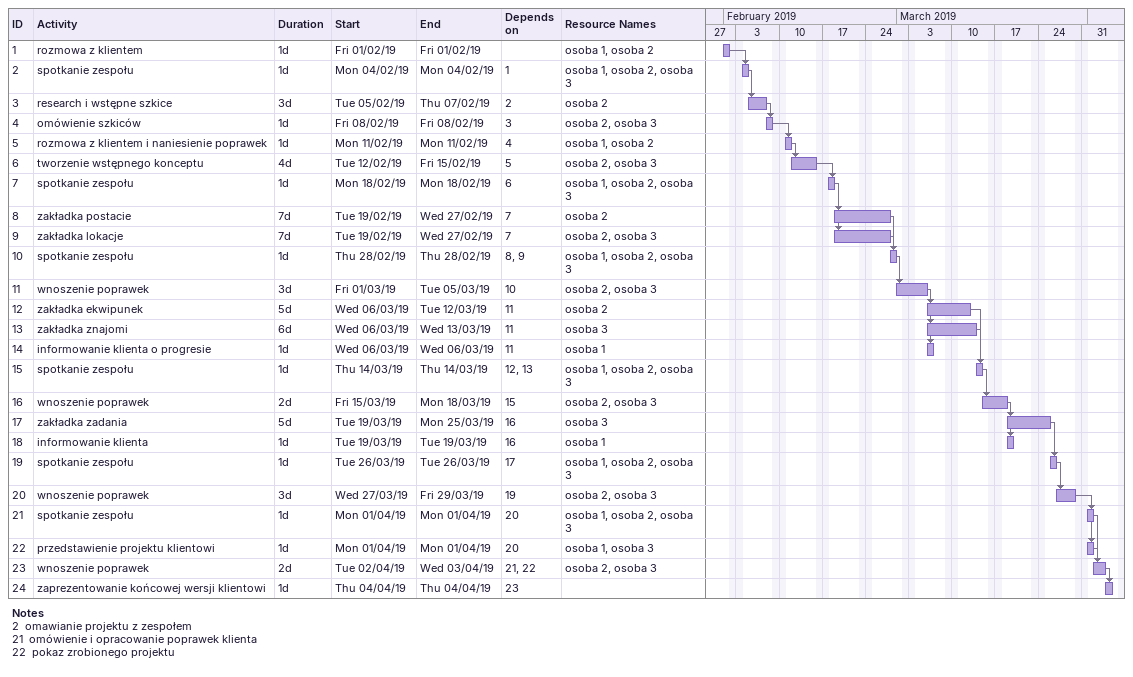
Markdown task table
| ID | Task | Duration | Start | Finish | Predecessors | Resources |
|---|---|---|---|---|---|---|
| 1 | rozmowa z klientem | 1d | 2019-02-01 | 2019-02-01 |  | osoba 1, osoba 2 |
| 2 | spotkanie zespołu | 1d | 2019-02-04 | 2019-02-04 | 1 | osoba 1, osoba 2, osoba 3 |
| 3 | research i wstępne szkice | 3d | 2019-02-05 | 2019-02-07 | 2 | osoba 2 |
| 4 | omówienie szkiców | 1d | 2019-02-08 | 2019-02-08 | 3 | osoba 2, osoba 3 |
| 5 | rozmowa z klientem i naniesienie poprawek | 1d | 2019-02-11 | 2019-02-11 | 4 | osoba 1, osoba 2 |
| 6 | tworzenie wstępnego konceptu | 4d | 2019-02-12 | 2019-02-15 | 5 | osoba 2, osoba 3 |
| 7 | spotkanie zespołu | 1d | 2019-02-18 | 2019-02-18 | 6 | osoba 1, osoba 2, osoba 3 |
| 8 | zakładka postacie | 7d | 2019-02-19 | 2019-02-27 | 7 | osoba 2 |
| 9 | zakładka lokacje | 7d | 2019-02-19 | 2019-02-27 | 7 | osoba 2, osoba 3 |
| 10 | spotkanie zespołu | 1d | 2019-02-28 | 2019-02-28 | 8, 9 | osoba 1, osoba 2, osoba 3 |
| 11 | wnoszenie poprawek | 3d | 2019-03-01 | 2019-03-05 | 10 | osoba 2, osoba 3 |
| 12 | zakładka ekwipunek | 5d | 2019-03-06 | 2019-03-12 | 11 | osoba 2 |
| 13 | zakładka znajomi | 6d | 2019-03-06 | 2019-03-13 | 11 | osoba 3 |
| 14 | informowanie klienta o progresie | 1d | 2019-03-06 | 2019-03-06 | 11 | osoba 1 |
| 15 | spotkanie zespołu | 1d | 2019-03-14 | 2019-03-14 | 12, 13 | osoba 1, osoba 2, osoba 3 |
| 16 | wnoszenie poprawek | 2d | 2019-03-15 | 2019-03-18 | 15 | osoba 2, osoba 3 |
| 17 | zakładka zadania | 5d | 2019-03-19 | 2019-03-25 | 16 | osoba 3 |
| 18 | informowanie klienta | 1d | 2019-03-19 | 2019-03-19 | 16 | osoba 1 |
| 19 | spotkanie zespołu | 1d | 2019-03-26 | 2019-03-26 | 17 | osoba 1, osoba 2, osoba 3 |
| 20 | wnoszenie poprawek | 3d | 2019-03-27 | 2019-03-29 | 19 | osoba 2, osoba 3 |
| 21 | spotkanie zespołu | 1d | 2019-04-01 | 2019-04-01 | 20 | osoba 1, osoba 2, osoba 3 |
| 22 | przedstawienie projektu klientowi | 1d | 2019-04-01 | 2019-04-01 | 20 | osoba 1, osoba 3 |
| 23 | wnoszenie poprawek | 2d | 2019-04-02 | 2019-04-03 | 21, 22 | osoba 2, osoba 3 |
| 24 | zaprezentowanie końcowej wersji klientowi | 1d | 2019-04-04 | 2019-04-04 | 23 |  |

Notes
- 2: omawianie projektu z zespołem
- 21: omówienie i opracowanie poprawek klienta
- 22: pokaz zrobionego projektu
